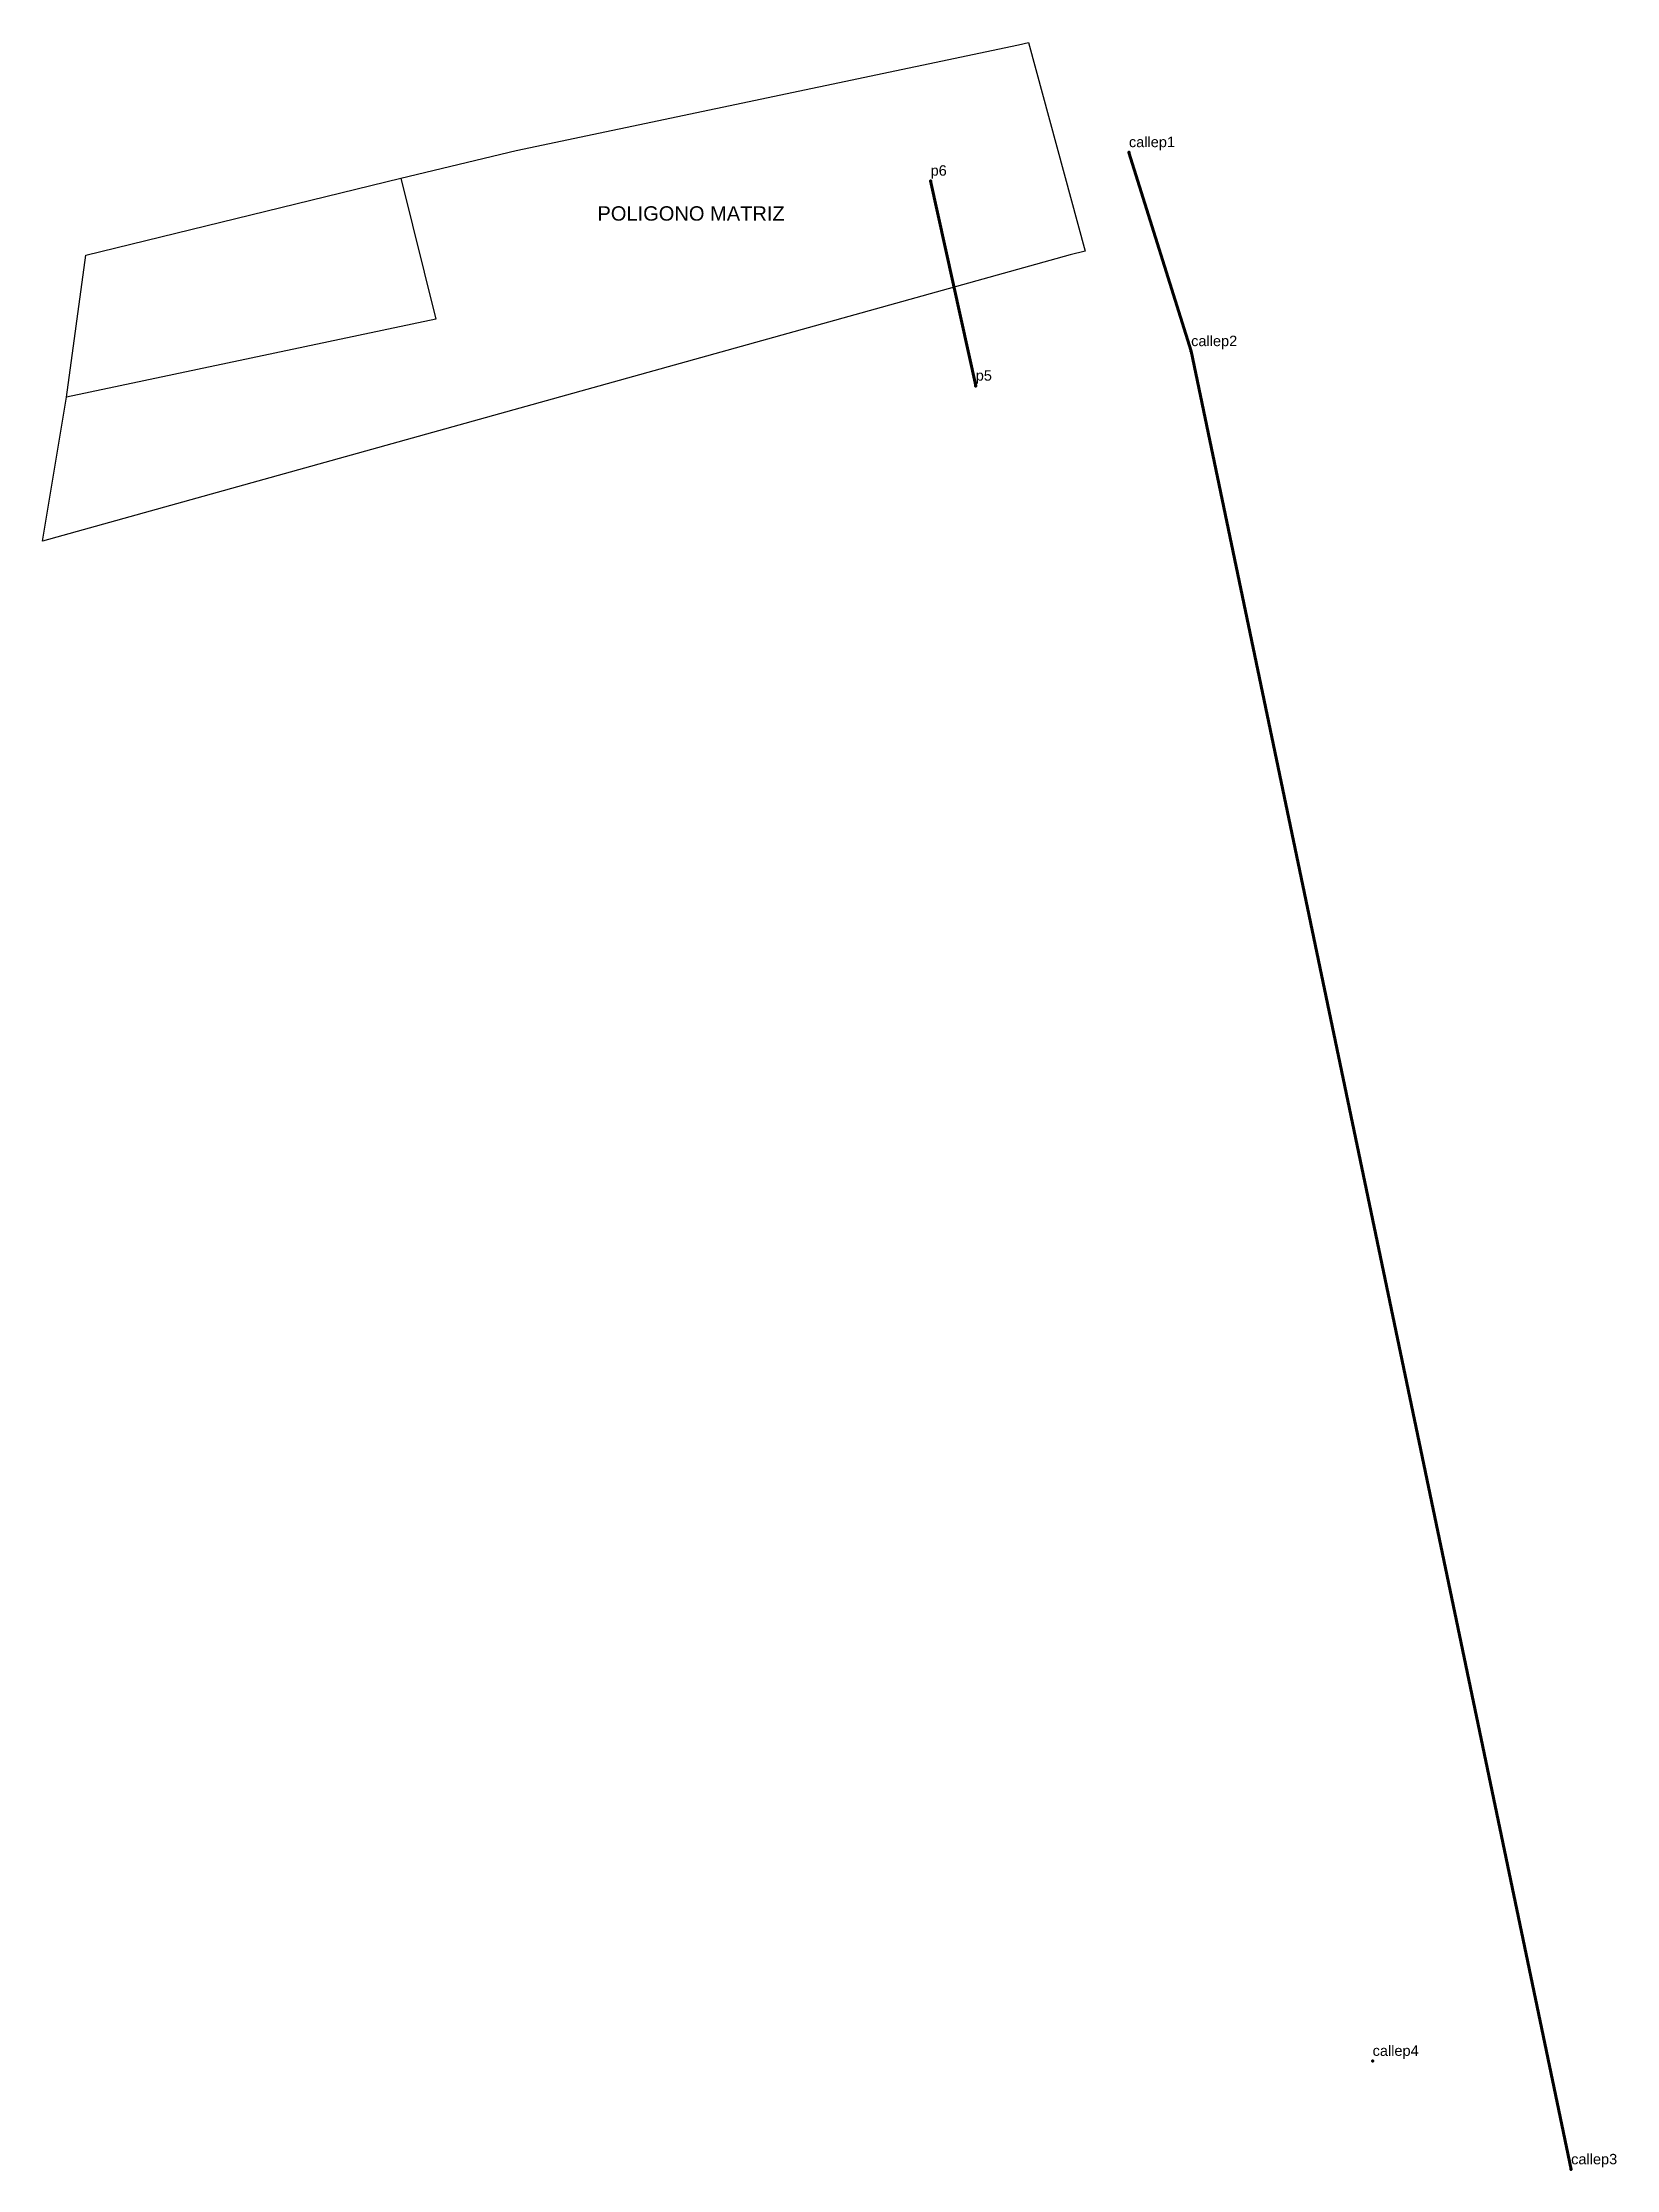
# Model space of a CAD drawing. Header units: millimetres. Extents: x 612607 to 612683, y 1319808 to 1319910.
import ezdxf

# ---------------------------------------------------------------- set-up
doc = ezdxf.new("R2010")
doc.units = ezdxf.units.MM
for name, color, linetype, lineweight in [('Line', 250, 'Continuous', 100), ('Point', 5, 'Continuous', 100), ('Point_Name', 1, 'Continuous', 100)]:
    doc.layers.add(name, color=color, linetype=linetype, lineweight=lineweight)
doc.styles.get("Standard").update_dxf_attribs({"font": 'arial.ttf'})

msp = doc.modelspace()

# ---------------------------------------------------------------- linework, layer by layer
for points in [[(612654.32, 1319909.73), (612657.05, 1319899.71), (612656.32, 1319899.53), (612606.94, 1319885.77), (612608.1, 1319892.68), (612609.03, 1319899.51), (612624.16, 1319903.21), (612629.71, 1319904.54), (612653.85, 1319909.62)], [(612624.16, 1319903.21), (612625.85, 1319896.44), (612608.1, 1319892.68), (612609.03, 1319899.51)]]:
    msp.add_lwpolyline(points, close=True)
at = {"layer": 'Line'}
for points in [[(612659.15, 1319904.45, 0), (612662.14, 1319894.89, 0)], [(612651.79, 1319893.23, 0), (612649.62, 1319903.08, 0)], [(612662.14, 1319894.89, 0), (612680.4, 1319807.53, 0)]]:
    msp.add_polyline3d(points, dxfattribs=at)
at = {"layer": 'Point'}
for p in [(612659.15, 1319904.45, 71.61), (612649.62, 1319903.08, 77.23), (612662.14, 1319894.89, 70.98), (612651.79, 1319893.23, 77.1), (612670.86, 1319812.74, 76.84), (612680.4, 1319807.53, 76.97)]:
    msp.add_point(p, dxfattribs=at)

# ---------------------------------------------------------------- texts
at = {"insert": (612633.61, 1319901.86), "char_height": 0.6903, "width": 9.3483, "attachment_point": 1}
msp.add_mtext('POLIGONO MATRIZ', dxfattribs=at)
at = {"layer": 'Point_Name'}
for s, p in [('callep1', (612659.15, 1319904.7)), ('p6', (612649.62, 1319903.33)), ('callep2', (612662.14, 1319895.14)), ('p5', (612651.79, 1319893.48)), ('callep4', (612670.86, 1319812.99)), ('callep3', (612680.4, 1319807.78))]:
    msp.add_text(s, height=0.5, dxfattribs=at).set_placement(p)

doc.saveas('drawing.dxf')
